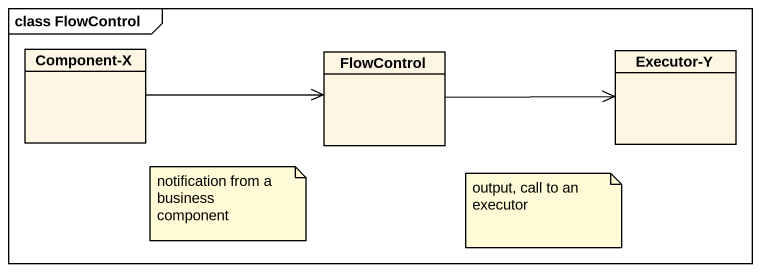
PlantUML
@startuml
mainframe class FlowControl
hide circle
hide empty members
class "Component-X" as Component_X
class FlowControl
class "Executor-Y" as Executor_Y
Component_X -right-> FlowControl
FlowControl -right-> Executor_Y
note as N1
  notification from a business component
end note
note as N2
  output, call to an executor
end note
@enduml
